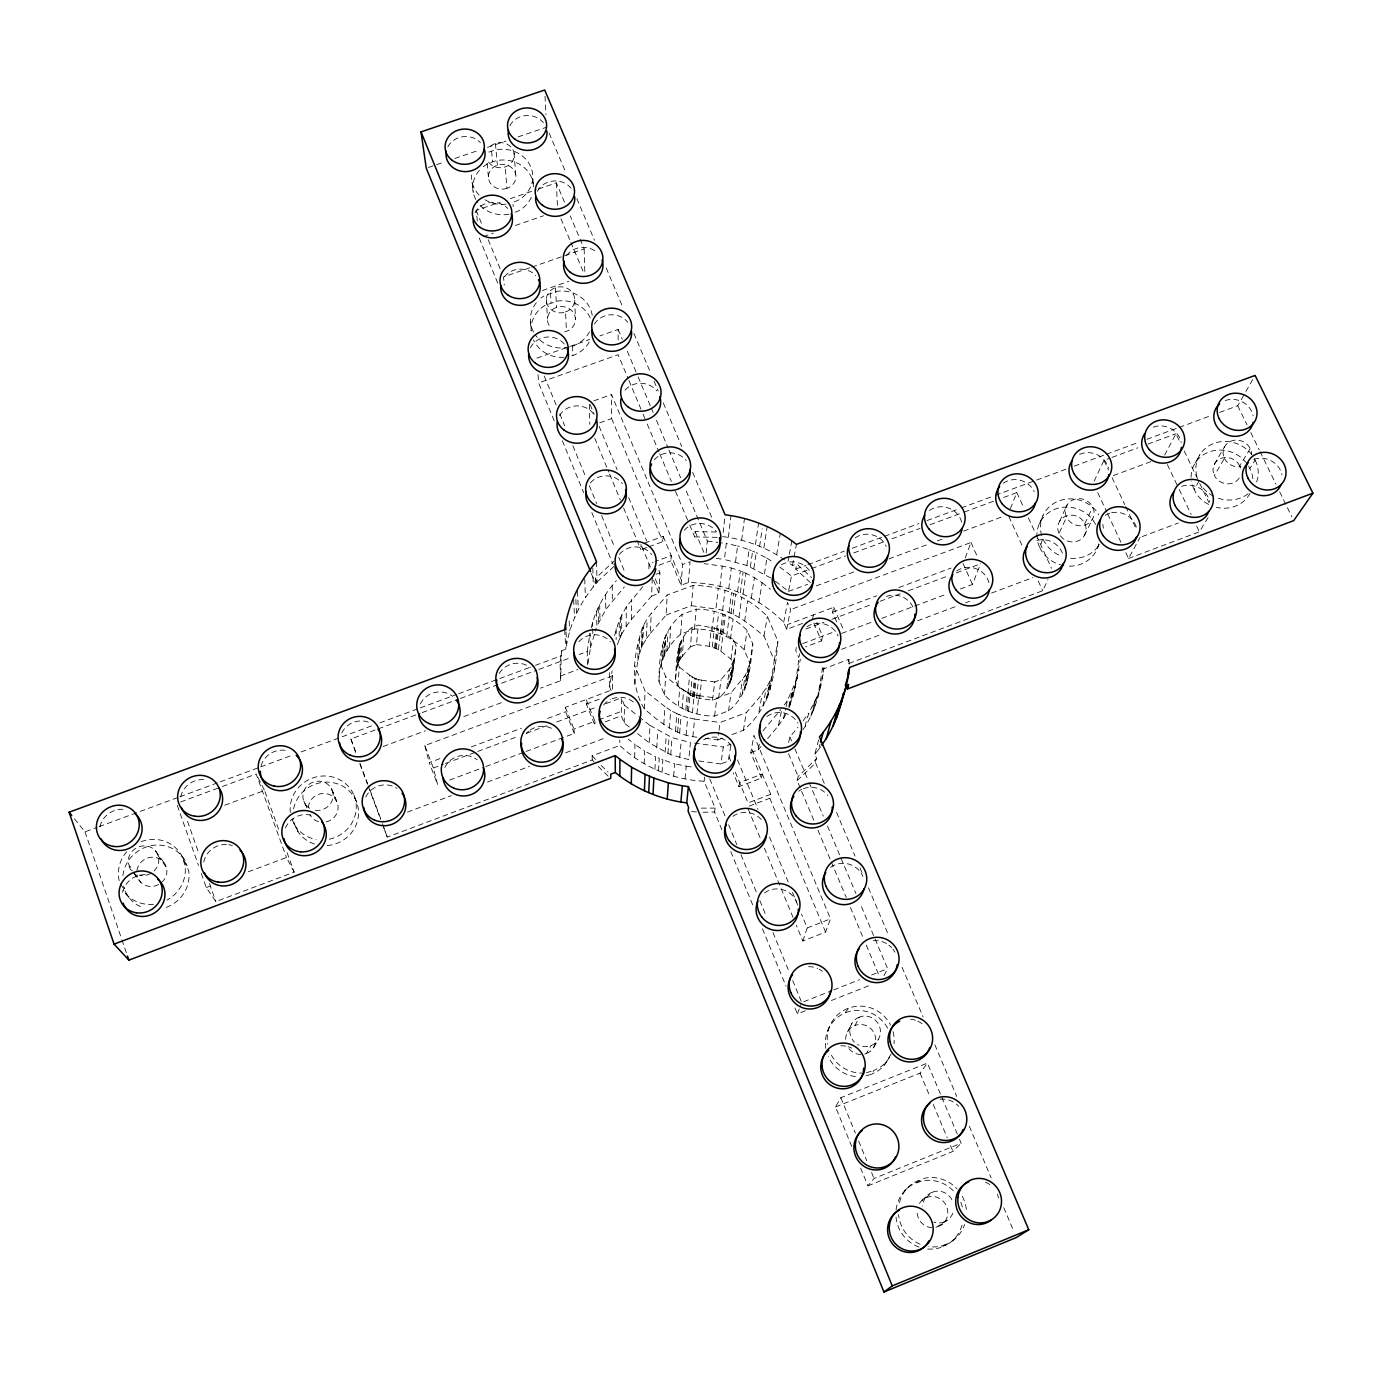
<?xml version="1.0" encoding="UTF-8"?>
<svg xmlns="http://www.w3.org/2000/svg" width="1382" height="1382" viewBox="0 0 1382 1382"><rect width="100%" height="100%" fill="white"/><g stroke="black" fill="none" stroke-linecap="round" stroke-linejoin="round"><path stroke-width="0.75" stroke-dasharray="5 3.75" d="M618.134 339.972L618.134 329.434L599.857 335.895M617.374 644.72L619.205 639.624L619.257 620.052L626.34 606.663L642.716 586.745M721.905 829.822L714.598 812.011L715.168 808.107L704.146 781.262C672.758 779.673 642.665 767.131 619.792 745.485L619.81 739.906M619.205 639.624L620.483 637.016L620.553 617.374M620.483 637.016L621.641 634.355L621.745 614.662M629.225 727.001L624.232 723.028L621.313 715.824L621.416 697.841L605.23 703.87M624.232 723.028L624.388 705.2L621.416 697.841M621.641 634.355L626.132 626.53L626.34 606.663M626.132 626.53L631.367 619.447L631.695 599.442M697.012 737.159C676.213 735.742 659.542 721.922 644.427 708.983C629.276 684.591 633.82 654.774 642.008 628.758C647.398 615.526 658.333 605.8 667.212 594.986L693.142 585.432C721.214 585.502 747.662 596.316 767.356 616.407L777.911 641.265C775.043 674.105 770.534 707.964 743.361 730.283L731.544 734.74M634.666 757.301L634.96 744.466L628.24 739.128M634.39 684.315L637.828 660.682L638.294 641.542M646.897 547.514L640.903 549.708L641.023 544.439M637.828 660.682L639.279 654.291L639.78 635.012M639.279 654.291L641.455 648.158L642.008 628.758M641.455 648.158L642.976 626.789M642.388 646.223L643.839 624.768M643.252 644.254L646.482 638.588L647.156 618.998M648.849 568.9L649.022 563.735L653.047 562.249M644.427 708.983L645.048 690.845L634.787 665.675M644.167 763.762L644.634 751.031L634.96 744.466M646.482 638.588L650.404 633.267L651.164 613.556M631.367 619.447L651.596 596.108L652.304 577.676M649.972 725.446L671.98 737.591L690.447 742.566L688.772 759.599L670.736 754.745L649.212 742.86L649.972 725.446L638.778 716.584M651.596 596.108L658.972 593.379L659.922 572.856L658.281 568.883M648.901 546.771L662.911 541.658L663.17 536.354L643.045 543.696M659.041 681.585C659.041 657.366 661.183 630.486 682.103 614.42L696.252 609.186C715.565 609.117 733.687 616.527 747.144 630.468L752.845 644.029C750.029 667.817 749.407 694.68 728.521 710.849L714.615 716.083C695.543 716.187 677.698 708.828 664.535 694.973L659.041 681.585C658.851 663.118 666.711 646.171 680.652 634.113L694.472 628.983C713.371 628.896 731.078 636.169 744.207 649.816L749.787 663.101L747.558 679.892M654.93 769.428L655.586 756.783L644.634 751.031M656.778 747.973L657.694 730.681M661.442 664.759L662.462 645.705M662.41 660.475L663.446 641.334M663.74 656.709L664.811 637.482M650.404 633.267L666.089 615.076L667.212 594.986M664.345 655.448L665.433 636.204M664.897 654.17L665.986 634.908M658.523 770.862L659.249 758.269L655.586 756.783M802.476 623.455L786.686 629.346L783.68 622.28C758.338 596.661 724.393 582.755 688.426 582.548L681.067 585.242L670.892 560.816L671.203 555.616L655.068 561.524M666.867 650.68L668.007 631.349M664.535 694.973L665.623 676.558L660.009 662.876M663.809 724.306L664.897 706.513L645.048 690.845M669.475 647.122L670.685 627.704M662.064 772.452L662.842 759.875L659.249 758.269M665.122 752.361L666.245 735.155M669.475 728.141L670.685 710.417L664.897 706.513M667.955 753.501L669.147 736.33M681.067 585.242L682.535 564.547L611.518 394.526L593.293 401.022M675.47 679.754C676.748 661.425 675.383 639.78 692.071 627.428L698.325 625.113L718.554 629L733.617 639.883L736.122 645.878C733.116 663.999 735.276 685.507 718.675 697.945L712.542 700.242L696.649 697.875L690.499 695.284L677.906 685.662L675.47 679.754L678.597 648.469M670.736 754.745L671.98 737.591M677.197 667.471L679.236 645.549M677.836 664.604L680.03 643.304M680.652 634.113L682.103 614.42M678.614 662.41L680.41 642.492M678.994 661.615L680.773 641.663M677.906 685.662L679.305 667.04L676.817 661.028M679.339 660.803L680.48 658.765L681.948 639.59M675.487 731.285L676.852 713.648L670.685 710.417M678.337 705.839L679.754 687.666L665.623 676.558M680.48 658.765L682.242 656.364L683.727 637.154M688.426 582.548L690.05 561.783L682.535 564.547M673.673 776.269L674.658 763.762L662.842 759.875M677.577 732.132L678.977 714.494L676.852 713.648M717.103 537.356L694.697 536.907L695.129 531.586L717.655 532.035M679.633 733.03L681.084 715.427L678.977 714.494M682.121 708.396L683.624 690.257L679.754 687.666M666.089 615.076L691.432 605.696L693.142 585.432M679.737 757.699L681.205 740.614M682.242 656.364L690.395 646.845L692.071 627.428M685.8 710.331L687.39 692.244L683.624 690.257M687.977 693.591L689.618 675.142L679.305 667.04M687.148 710.866L688.772 692.779L687.39 692.244M694.472 628.983L696.252 609.186M686.111 735.172L687.718 717.603L681.084 715.427M688.461 711.454L690.119 693.384L688.772 692.779M690.499 695.284L692.209 676.886L689.618 675.142M690.395 646.845L696.493 644.582L698.325 625.113M706.185 552.99L707.325 541.018L685.645 489.608M685.04 778.671L686.232 766.198L674.658 763.762M692.641 696.407L694.403 678.026L692.209 676.886M693.505 696.753L695.267 678.372L694.403 678.026M692.434 712.749L694.196 694.714L690.119 693.384M694.334 697.115L696.131 678.752L695.267 678.372M692.866 736.589L694.628 719.055L687.718 717.603M696.649 697.875L698.48 679.529L696.131 678.752M696.943 713.699L698.808 695.682L694.196 694.714M699.655 698.497L701.572 680.169L698.48 679.529M731.786 677.18L733.445 664.915L730.992 659.041L718.398 649.488L709.294 646.292L711.419 626.875M711.972 631.332L714.149 611.604M723.132 532.64L724.669 518.768M769.878 690.413L774.283 660.371L763.987 636.031C749.752 624.474 734.879 611.466 715.945 608.996L718.208 588.801M712.3 646.931L714.477 627.514M719.901 586.78L722.25 566.119L704.146 563.683M770.672 577.935L746.867 565.463L724.444 559.485L726.276 543.558L719.953 542.711M714.58 647.674L718.709 612.554M715.427 648.037L717.69 628.655M784.7 559.969C767.943 548.291 748.457 540.828 728.383 537.373L730.923 515.572M716.273 648.383L718.554 629M722.613 610.395L725.032 590.218M718.398 649.488L720.73 630.123M712.542 700.242L714.753 681.948L721.024 679.598L729.351 669.786L734.447 658.402M720.368 633.561L722.751 613.867M721.68 634.131L724.082 614.454M704.146 781.262L704.665 777.116M803.149 729.489C816.088 710.711 821.219 687.787 824.259 665.519M720.92 651.181L725.446 615.007M728.763 588.628L731.303 568.002L722.25 566.119M817.522 698.359L822.981 665.468M714.615 716.083L716.878 698.117L731.113 692.779L745.174 675.625L750.581 661.183M789.018 707.843L794.909 688.046L799.591 653.824M793.113 696.632L800.333 659.179M729.005 612.468L731.579 592.342M735.535 561.783L737.556 545.907L726.276 543.558M718.675 697.945L721.024 679.598M726.673 636.566L729.195 616.942M731.026 613.366L733.652 593.258M741.65 540.137L744.501 518.405M733.082 614.178L735.76 594.087M730.439 639.071L733.047 619.499M705.304 738.264L717.742 739.957L718.778 732.201M719.037 730.249L720.091 722.492L746.297 712.628C758.355 698.808 772.348 684.436 774.801 665.347M737.591 591.496L740.355 570.939L731.303 568.002M726.811 688.322L729.351 669.786M730.992 659.041L733.617 639.883M740.337 592.688L743.153 572.165L740.355 570.939M728.556 685.921L731.13 667.316M729.696 683.865L732.305 665.243M739.042 617.253L741.84 597.231M730.042 683.053L733.03 663.585M746.867 565.463L749.096 549.639L737.556 545.907M743.119 593.794L746.004 573.288L743.153 572.165M731.164 680.065L736.122 645.878M698.808 760.964L720.886 763.952L723.304 747.006L730.974 744.103M728.521 710.849L731.113 692.779M750.34 566.983L752.62 551.176L749.096 549.639M755.418 544.594L758.597 522.949M744.656 621.002L747.593 601.049M611.138 690.654L609.687 687.061L612.105 670.823M753.864 568.365L756.196 552.593L752.62 551.176M751.342 598.043L754.417 577.624L746.004 573.288M596.54 561.748L597.007 582.651C580.371 601.135 569.28 624.578 565.86 649.229L561.386 650.887L560.142 665.122L560.643 680.721L540.483 688.184M561.386 650.887L560.643 680.721M587.212 651.544L589.976 633.232L590.442 647.812L587.713 665.83L587.212 651.544L579.162 654.515M744.207 649.816L747.144 630.468M759.599 546.408L762.259 528.736M730.698 745.935L728.366 761.102L720.886 763.952M739.681 697.651L742.514 679.305M763.831 548.084L767.2 526.507M742.272 694.04L745.174 675.625M744.224 690.534L747.161 672.032M744.76 689.238L747.714 670.719M758.822 603.001L762.069 582.686L754.417 577.624M745.347 687.977L748.318 669.441M749.787 663.101L752.845 644.029M746.643 684.194L749.649 665.571M764.419 573.806L766.941 558.121L756.196 552.593M743.361 730.283L746.297 712.628M776.684 554.666L780.329 533.245M763.987 636.031L767.356 616.407M738.938 786.634L739.629 782.592L762.242 774.006L761.413 778.083L738.938 786.634L733.255 772.884M761.413 778.083L750.789 752.62L753.916 735.431L830.53 918.857L825.572 932.09L802.804 940.987L796.274 925.197M758.994 711.678L762.294 693.643M788.967 556.272L787.895 562.077L792.404 565.549L796.758 563.942L811.528 577.538M789.329 554.337L791.817 540.794M762.881 706.271L766.25 688.115M766.043 700.519L769.498 682.242M766.872 698.532L770.344 680.22M774.283 660.371L777.911 641.265M792.404 565.549L796.429 544.353M767.787 696.58L771.277 678.217M750.789 752.62L758.252 749.787L759.72 742.134M775.423 581.269L788.517 591.392L791.471 575.983L809.541 569.298M783.68 622.28L787.515 602.379L790.59 609.583L786.686 629.346M810.439 582.617L795.756 569.09L796.758 563.942M767.649 738.558L778.377 725.74L782.126 707.999M796.412 647.398L795.738 650.559L798.761 657.659M778.377 725.74L783.525 718.519L785.667 708.569M786.099 706.582L787.394 700.622L797.189 678.268M788.777 706.53L791.851 692.486M789.45 705.822L793.009 689.722M790.245 705.2L794.253 687.027M825.572 932.09L769.809 798.26L770.69 794.287L751.566 748.388M794.909 688.046L799.021 669.51M813.462 614.869L812.357 619.775L821.444 640.954L805.62 646.862M788.621 742.462L789.899 736.934L797.984 727.243M614.541 635.651L619.257 620.052M590.442 647.812L596.212 628.067M591.237 627.808C595.245 610.257 604.262 593.984 616.355 580.699M821.444 640.954L822.601 636.152L816.779 622.608M836.68 621.848L832.534 612.243L833.743 607.303L787.654 624.491M805.291 726.448C807.071 711.229 817.902 699.517 820.994 684.626M810.889 716.187L814.274 702.73M812.305 712.767L815.691 699.24M813.843 709.398L817.263 695.82M819.733 687.597L823.257 673.69M813.773 820.217L797.103 780.554L798.14 776.477L816.641 758.511L814.81 754.157L819.44 736.917M814.81 754.157L818.438 749.77L820.01 744M797.103 780.554L813.411 765.179L816.641 758.511M821.979 669.527L848.876 659.3L847.563 663.965L1042.684 590.736L1047.988 579.559M802.804 940.987L807.226 927.927L801.491 914.107M965.258 557.827L970.993 542.504L790.59 609.583M805.378 1010.743L797.397 1013.887L800.99 1004.386M960.386 588.957L972.462 584.448L980.581 563.804M1010.397 508.628L1016.824 492.597L1001.432 498.297M1039.419 523.657L1042.961 515.572M596.523 611.345L596.869 626.253L605.765 609.548L624.388 586.866M1063.933 565.653A31.51 29.229 21.3 0 1 1040.024 548.136L1042.702 538.324A31.786 29.454 21.2 0 1 1056.366 502.029A31.786 29.454 21.2 0 1 1096.98 511.876L1098.742 514.881M1059.528 521.48L1067.059 505M827.472 1031.266L829.338 1027.189M1059.078 533.331L1058.301 531.586A14.304 13.25 21.2 0 1 1066.248 516.022A14.304 13.25 21.2 0 1 1084.041 522.223L1085.457 525.281A14.304 13.25 21.2 0 1 1077.805 541.018A14.304 13.25 21.2 0 1 1059.89 535.059L1059.078 533.331L1066.628 517.023L1065.833 515.261A14.546 13.457 21 0 1 1073.9 499.472A14.546 13.457 21 0 1 1091.987 505.76L1093.438 508.87A14.546 13.457 21 0 1 1085.665 524.832A14.546 13.457 21 0 1 1067.457 518.786L1066.628 517.023M1094.147 481.126L1103.976 460.361L1109.971 458.15M825.814 1048.316A33.548 32.84 44.9 0 1 844.748 1013.075L848.894 1008.031A33.842 33.116 44.4 0 1 890.578 1025.081M1084.732 523.761L1092.696 507.315M1084.438 535.421L1092.419 519.166M847.581 1031.818L851.761 1023.561M1097.688 547.548L1099.295 544.387M845.646 1039.333A15.237 14.908 44.4 0 1 853.04 1026.377L854.957 1025.599L859.259 1017.221L861.228 1016.461A15.513 15.167 43.3 0 1 872.768 1044.827L869.295 1046.209A15.513 15.167 43.3 0 1 857.617 1044.55M883.979 975.623L887.589 968.696L860.036 903.327M1164.646 455.093L1175.961 433.741L1180.539 443.294M783.525 718.519L787.014 712.127M1125.794 552.679L1128.507 558.483L1140.115 537.356M1195.154 463.039L1199.956 454.523M851.727 1146.404L835.54 1106.93L840.843 1097.688L927.391 1063.086L958.676 1137.334M864.804 1054.086L866.514 1053.395L871.04 1045.5M1219.563 412.441L1237.719 405.721L1244.871 393.248M1245.89 391.469L1255.098 375.42M1208.697 504.482A31.371 28.625 24.1 0 1 1196.501 493.91L1194.169 489.453L1198.989 481.143M873.752 1047.349L878.416 1039.35M1214.346 464.283L1224.435 446.991M1239.222 478.017A14.235 12.974 24 0 1 1227.061 483.838A14.235 12.974 24 0 1 1214.899 476.462L1214.433 475.373L1224.538 458.237L1223.951 457.166A14.476 13.164 23.9 0 1 1230.757 441.204A14.476 13.164 23.9 0 1 1249.034 446.559L1251.125 450.877A14.476 13.164 23.9 0 1 1251.626 454.367M1128.507 558.483L1199.386 531.828L1208.179 517.404M1240.587 468.118L1239.654 465.959L1250.174 448.684M865.978 1075.852L871.386 1074.298L873.666 1070.601L880.351 1067.129A33.842 33.116 44.4 0 0 890.544 1055.451M1252.835 478.725A31.371 28.625 24.1 0 0 1251.125 471.227L1249.777 468.688L1255.029 460.223L1253.871 457.597M891.304 1053.896L888.885 1057.731A33.548 32.84 44.9 0 1 878.019 1070.86L871.386 1074.298M884.342 1065.021L886.708 1061.255M818.438 749.77L820.649 746.643M803.115 720.868L808.574 713.164M784.233 705.045L787.394 700.622M835.54 1106.93L920.067 1073.123L927.391 1063.086M860.623 1168.101L867.913 1185.877L874.046 1178.466L961.146 1143.208L959.505 1139.304M762.916 730.923L780.761 709.64M758.252 749.787L760.946 746.574M613.919 566.465L595.435 583.567L595.297 578.471L613.902 561.282M904.709 1190.783L907.3 1188.105M896.072 1209.872A34.654 33.531 62.4 0 1 911.429 1185.203L924.454 1178.276A34.965 33.824 62.1 0 1 957.052 1188.917M867.913 1185.877L952.975 1151.413L961.146 1143.208M921.984 1200.44L927.598 1195.136M919.445 1203.515A15.738 15.219 62.1 0 1 925.232 1198.159L933.42 1191.785A16.031 15.496 61.4 0 1 953.114 1202.478M935.977 1227.441L946.843 1220.582A16.031 15.496 61.4 0 0 953.58 1210.701M938.464 1226.542L946.843 1220.582M927.702 1249A34.654 33.531 62.4 0 0 939.95 1247.756L948.847 1243.126A34.965 33.824 62.1 0 0 964.653 1224.521M942.852 1246.443L948.847 1243.126M952.993 1240.207L956.033 1237.944M845.836 1012.764L846.855 1012.246A33.548 32.84 44.9 0 1 888.16 1029.175M926.476 1197.71L927.685 1197.158A15.738 15.219 62.1 0 1 940.866 1225.437M589.458 331.818A31.078 28.521 -0.5 0 1 573.565 345.742L571.561 346.45A31.078 28.521 -0.5 0 1 535.611 335.377M571.941 355.796L573.927 355.088A30.819 28.314 -0.6 0 0 590.494 339.575M592.222 315.459A31.078 28.521 -0.5 0 0 557.24 291.239L544.18 295.8A31.078 28.521 -0.5 0 0 540.967 298.08M590.269 317.912A30.819 28.314 -0.6 0 0 557.723 300.982L544.784 305.508A30.819 28.314 -0.6 0 0 531.154 330.903L530.446 321.367M945.824 1244.232L942.887 1245.579A34.965 33.824 62.1 0 1 928.721 1246.633M919.203 1180.176L914.089 1182.474A34.965 33.824 62.1 0 0 899.181 1203.791M859.259 1017.221L857.306 1018.016A15.513 15.167 43.3 0 0 854.404 1042.08M803.719 1001.708L831.67 990.704M833.674 989.909L859.639 979.7M871.61 974.984L887.589 968.696M831.342 1000.516L871.282 984.761M807.226 927.927L830.53 918.857M512.912 149.653A13.993 12.576 -1.6 0 1 506.313 166.479L504.015 167.274A13.993 12.576 -1.6 0 1 488.209 161.59M506.969 188.263L505.864 188.695A13.768 12.421 -1.7 0 1 489.504 181.664A13.768 12.421 -1.7 0 1 495.205 166.099L499.679 164.562A13.768 12.421 -1.7 0 1 515.279 172.836A13.768 12.421 -1.7 0 1 508.127 187.917L506.969 188.263L505.156 166.825M866.514 1053.395L868.224 1052.721A15.237 14.908 44.4 0 0 856.892 1024.857L854.957 1025.599M510.908 146.924A13.993 12.576 -1.6 0 0 497.727 142.795L493.201 144.35A13.993 12.576 -1.6 0 0 488.122 148.997M515.244 212.172L518.354 210.98A30.352 27.398 -1.7 0 0 531.88 195.899M770.69 794.287L748.059 802.925L733.911 768.772M749.182 806.138L769.809 798.26M488.831 152.072L494.272 150.223A30.594 27.588 -1.7 0 1 530.429 166.099A30.594 27.588 -1.7 0 1 517.542 200.597L512.843 202.394L513.188 206.54M483.251 166.738A30.352 27.398 -1.7 0 1 489.867 162.782L495.257 160.951A30.352 27.398 -1.7 0 1 533.452 187.088L532.761 176.55M383.574 827.265L387.271 837.147L592.273 759.945L596.057 764.142M201.323 873.528L206.264 887.555L215.868 901.582L294.176 872.146L286.212 850.224M717.742 739.957L723.65 737.712M560.315 676.109L577.935 669.51M526.024 751.462L574.273 733.427L574.014 729.091L594.899 721.283L586.175 699.534L586.365 704.025L595.037 725.654L594.899 721.283M598.682 719.867L621.347 711.402M802.717 643.58L835.54 631.315M449.651 780.053L483.821 767.269M485.825 766.509L524.02 752.223M605.143 721.87L621.313 715.824M841.655 633.388L871.852 622.09M881.906 618.324L946.307 594.225M206.264 887.555L210.271 886.052M248.38 871.766L286.471 857.479L294.176 872.146M407.448 812.115L451.344 795.652M487.449 782.108L529.582 766.319M565.687 752.775L605.8 737.729M841.534 649.333L881.543 634.321M917.562 620.812L957.571 605.817M965.586 602.811L969.577 601.308M991.585 593.051L1033.028 577.521M1142.137 536.596L1178.362 523.018M574.273 733.427L565.635 711.747L565.342 707.308L612.572 689.704L612.485 675.798L610.999 672.136M612.485 675.798L424.792 745.572L433.361 768.012L437.593 784.561L429.215 762.605L441.255 758.113M471.348 746.885L521.498 728.193M547.583 718.467L565.635 711.747M586.365 704.025L600.479 698.756M832.534 612.243L876.724 595.78M898.818 587.54L951.058 568.071M433.361 768.012L443.467 764.229M445.488 763.469L475.823 752.154M477.844 751.411L518.285 736.312M526.369 733.289L546.598 725.757M556.704 721.974L595.124 707.636M805.879 629L823.948 622.263M831.981 619.257L872.146 604.279M880.179 601.274L900.252 593.776M908.285 590.788L948.449 575.793M956.482 572.804L978.577 564.564M224.679 805.24L264.532 790.452L279.717 832.292M383.194 746.453L425.535 730.767M463.851 716.567L504.188 701.641M816.244 585.899L854.594 571.647M888.902 558.898L929.274 543.886M937.342 540.898L943.405 538.635M963.582 531.137L1001.933 516.885M1113.374 475.546L1153.624 460.603M592.273 759.945L592.118 755.764L619.792 745.485M74.403 818.766L85.01 831.826L97.12 827.352M99.141 826.609L177.915 797.483M179.936 796.74L218.321 782.558M220.343 781.797L258.71 767.615M260.732 766.872L293.053 754.918M301.138 751.929L371.827 725.809M379.912 722.821L418.297 708.638M420.301 707.878L456.665 694.438M458.686 693.695L533.417 666.072M535.439 665.329L561.697 655.621M795.756 569.09L805.861 565.359M807.865 564.616L844.195 551.193M852.262 548.205L882.545 537.011M884.549 536.268L918.857 523.588M926.942 520.599L959.229 508.68M961.25 507.92L993.537 495.983M995.558 495.24L1066.178 469.137M1074.263 466.149L1104.529 454.954M1106.55 454.212L1138.837 442.275M1146.905 439.303L1177.17 428.109M1179.192 427.366L1211.478 415.429M180.576 801.975L220.394 787.239M222.381 786.513L256.223 773.989L286.471 857.479M355.623 752.344L350.873 738.973L376.319 729.558M378.288 728.832L420.214 713.319M422.218 712.576L458.444 699.171M460.448 698.428L536.907 670.149M538.911 669.406L571.112 657.504M811.545 568.555L845.698 555.909M853.731 552.938L883.858 541.796M891.891 538.825L920.015 528.425M930.051 524.711L962.2 512.826M964.204 512.083L993.744 501.148M1111.974 457.407L1137.973 447.785M1147.958 444.088L1175.961 433.741M658.868 565.238L670.892 560.816M656.156 574.238L659.922 572.856M788.517 591.392L807.675 584.379M916.491 1182.94L921.708 1181.04A34.654 33.531 62.4 0 1 954.012 1191.595M564.599 331.922L568.209 330.644A13.975 12.835 -0.5 0 0 574.48 314.716A13.975 12.835 -0.5 0 0 558.121 306.942L554.925 308.065A13.975 12.835 -0.5 0 0 551.211 328.156M565.549 311.883L567.397 311.226A14.217 13.025 -0.5 0 0 573.772 295.092A14.217 13.025 -0.5 0 0 557.136 287.197L553.888 288.337A14.217 13.025 -0.5 0 0 547.203 304.385A14.217 13.025 -0.5 0 0 563.718 312.522L565.549 311.883L566.413 331.283M599.753 422.823L611.639 418.573L611.518 394.526M944.407 1221.705L941.868 1222.621A16.031 15.496 61.4 0 1 933.783 1222.12M932.176 1192.355L930.898 1192.804A16.031 15.496 61.4 0 0 922.675 1206.071M554.182 420.802L538.635 382.9L618.117 354.725L628.102 378.495M536.872 358.111L589.699 339.471M542.4 290.531L568.71 281.341M529.738 267.814L503.514 276.936L504.275 285.038M531.742 267.123L584.171 248.881L570.265 215.868M477.343 221.016L476.168 210.427L500.232 202.152M510.252 198.697L536.302 189.749M538.306 189.058L556.341 182.856L564.53 202.273M483.234 236.598L493.305 233.126M515.417 225.473L543.575 215.747M428.299 167.498L444.624 161.936M454.816 158.446L479.295 150.12M487.466 147.338L505.829 141.085M518.06 136.904L546.633 127.179M866.393 1072.708L873.666 1070.601M847.874 1008.549L846.769 1008.86A33.842 33.116 44.4 0 0 827.68 1044.395M715.168 808.107L699.655 808.142M703.041 812.253L714.598 812.011M691.484 811.614L699.188 812.046M722.682 536.613L728.383 537.373M707.325 541.018L717.845 542.435M716.152 558.363L724.444 559.485M691.432 605.696L715.945 608.996M696.493 644.582L709.294 646.292M701.572 680.169L714.753 681.948M698.808 695.682L716.878 698.117M694.628 719.055L720.091 722.492M694.541 743.119L723.304 747.006M686.232 766.198L692.054 766.993M766.941 558.121L773.298 562.319M779.811 566.983L791.471 575.983M762.069 582.686L770.551 589.25M624.388 705.2L637.188 715.323M637.551 733.6L649.212 742.86M601.135 765.49L608.063 772.002M608.115 776.114L597.318 765.542M592.118 755.764L598.475 762.778M125.693 893.549L129.994 898.766M120.269 883.582L125.503 891.787A33.686 31.734 -31.1 0 0 143.883 907.957M154.007 871.023A15.565 14.632 -30.5 0 0 158.412 856.564L157.565 854.128A15.565 14.632 -30.5 0 0 139.306 846.682A15.565 14.632 -30.5 0 0 128.319 863.681L132.724 870.833M133.95 872.405L138.58 879.418A15.288 14.407 -30.9 0 0 158.999 884.325M133.536 873.078L140.878 882.407M155.51 850.915L163.646 862.143M157.928 855.372L166.496 867.689A15.288 14.407 -30.9 0 1 162.195 881.923M141.05 841.724A33.98 31.993 -30.9 0 1 181.37 855.13L188.66 870.591A33.686 31.734 -31.1 0 1 164.423 908.009M181.37 855.13L187.106 865.547M1095.615 524.434L1092.989 519.977A31.51 29.229 21.3 0 0 1057.368 508.403A31.51 29.229 21.3 0 0 1036.949 536.734M1039.696 547.151L1039.16 546.218A31.51 29.229 21.3 0 1 1037.139 538.652M1239.654 465.959L1238.531 463.868A14.235 12.974 24 0 0 1220.565 458.599A14.235 12.974 24 0 0 1213.862 474.302L1214.433 475.373M1255.029 460.223L1256.393 462.78A31.631 28.815 24 0 1 1256.065 483.355M258.071 777.651L264.532 790.452M327.189 845.525A33.013 31.51 -23.1 0 0 357.022 803.253L356.262 801.215A33.013 31.51 -23.1 0 0 322.144 782.437A33.013 31.51 -23.1 0 0 293.381 810.042M1237.719 405.721L1247.048 424.879M1250.779 432.531L1259.175 449.772M1260.108 451.672L1275.983 484.236M1279.715 491.888L1291.842 516.782M314.491 844.022A33.013 31.51 -23.1 0 1 298.046 831.705L295.264 825.97A33.306 31.769 -22.9 0 0 316.012 839.427M298.046 831.705L292.12 819.474L294.936 825.279L293.174 818.334M1184.201 450.947L1198.833 481.523M1199.749 483.424L1208.904 502.547M1167.358 464.559L1178.345 487.621M1179.261 489.539L1191.163 514.536M1196.639 526.058L1199.386 531.828M1103.976 460.361L1108.502 469.984M1112.113 477.688L1124.758 504.637M1125.656 506.555L1136.505 529.652M1097.774 492.683L1106.809 512.031M1107.708 513.966L1121.268 542.988M1016.824 492.597L1023.941 508.127M1028.398 517.835L1035.515 533.366M1036.396 535.318L1051.512 568.313M1008.877 516.592L1023.112 547.808M1038.245 580.976L1042.684 590.736M326.204 821.893A14.977 14.304 -22.9 0 0 337.83 804.531L331.455 788.604A15.254 14.528 -22.5 0 0 303.211 799.383L306.959 807.9M303.833 801.042L306.769 807.865M970.993 542.504L977.091 556.065M963.099 563.58L972.462 584.448M1248.637 466.08L1249.777 468.688M1194.169 489.453L1192.182 484.875A31.371 28.625 24.1 0 1 1191.37 481.109M1224.538 458.237L1225.005 459.342A14.476 13.164 23.9 0 0 1241.088 466.615M833.743 607.303L842.934 628.551M549.138 133.121L565.929 172.802M576.847 198.593L594.467 240.243M606.214 268.022L623.006 307.685M633.906 333.477L650.697 373.14M654.049 381.087L658.247 391.002M663.291 402.905L681.758 446.541M692.658 472.333L711.972 517.956M815.501 762.674L824.76 784.527M836.525 812.34L855.009 856.045M860.053 867.965L863.422 875.912M868.466 887.831L888.643 935.51M902.083 967.296L923.107 1016.962M934.871 1044.792L956.724 1096.444M969.335 1126.244L991.188 1177.896M1003.798 1207.695L1013.887 1231.535M618.134 329.434L622.297 339.316M627.307 351.183L637.309 374.919M638.139 376.889L653.133 412.475M656.467 420.387L668.145 448.079M668.974 450.048L680.652 477.74M789.899 736.934L791.575 740.89M794.909 748.819L808.263 780.502M809.109 782.488L823.292 816.157M827.472 826.073L855.873 893.428M695.129 531.586L704.164 553.059M788.535 753.656L798.14 776.477M560.954 218.736L570.04 240.347M570.87 242.299L584.068 273.722M628.931 380.465L642.25 412.164M643.079 414.134L646.413 422.063M647.242 424.032L658.903 451.759M659.732 453.745L671.393 481.472M675.539 491.37L688.858 523.052M689.704 525.022L694.697 536.907M817.937 830.133L830.444 859.88M831.273 861.85L846.268 897.54M850.431 907.456L862.938 937.203M866.272 945.133L879.608 976.867M920.067 1073.123L929.931 1096.6M933.23 1104.443L947.206 1137.714M950.505 1145.54L952.975 1151.413M663.17 536.354L681.43 580.164M611.639 418.573L662.911 541.658M590.062 404.442L594.174 414.341M599.097 426.243L617.184 469.828M628.689 497.555L646.776 541.157M737.522 759.927L758.027 809.334M769.515 837.008L788.362 882.476M792.473 892.357L798.209 906.195M641.818 546.374L651.371 569.419M655.293 578.868L659.214 588.335M729.005 756.939L730.646 760.877M594.796 438.301L608.788 472.126M609.617 474.112L620.311 499.973M623.61 507.937L640.903 549.708M653.513 580.198L658.972 593.379M748.111 808.833L760.359 838.408M764.436 848.272L793.009 917.32M476.168 210.427L482.612 226.078M488.243 239.777L500.301 269.11M544.249 376.059L556.531 405.945M559.814 413.909L564.72 425.881M572.908 445.799L586.02 477.688M589.302 485.652L596.661 503.584M601.585 515.555L614.679 547.427M618.79 557.395L624.509 571.353M709.778 778.809L725.377 816.762M728.659 824.743L736.865 844.713M740.977 854.698L756.576 892.651M759.858 900.632L766.423 916.612M772.987 932.591L789.416 972.531M792.698 980.529L801.715 1002.486M840.843 1097.688L855.423 1133.154M858.654 1141.031L866.756 1160.742M871.61 1172.558L874.046 1178.466M479.226 237.98L497.883 283.483M562.37 440.754L583.636 492.631M591.824 512.584L613.09 564.461M730.836 851.588L753.57 907.007M762.484 928.79L786.03 986.178M794.961 1007.962L797.397 1013.887M595.297 578.471L597.007 582.651M331.455 788.604L337.156 802.666M591.358 573.582L595.435 583.567M565.342 707.308L574.014 729.091M129.027 866.134L129.977 868.483A15.565 14.632 -30.5 0 0 132.309 871.524M123.534 886.052L124.622 888.868M290.341 812.478A33.306 31.769 -22.9 0 1 315.303 777.168A33.306 31.769 -22.9 0 1 353.982 795.22L357.022 803.253M350.873 738.973L356.159 753.104M359.925 763.192L368.994 787.412M369.737 789.433L381.812 821.72M359.942 764.056L367.318 783.801M368.061 785.788L380.62 819.353M332.181 790.487L332.855 792.387A15.254 14.528 -22.5 0 1 313.178 809.817M382.503 823.655L387.271 837.147M187.503 821.305L198.853 853.402M209.494 883.513L215.868 901.582M177.311 805.447L198.49 865.529M1043.237 539.239L1043.583 540.241A31.786 29.454 21.2 0 0 1061.652 556.255M85.01 831.826L121.201 937.722M121.91 939.76L126.781 954.012M183.322 860.07L184.894 865.149A33.98 31.993 -30.9 0 1 166.98 900.114M166.03 866.514L165.667 865.305A15.288 14.407 -30.9 0 0 149.653 857.479A15.288 14.407 -30.9 0 0 136.887 870.885M136.939 874.702L137.647 877.104M353.982 795.22L354.759 797.276A33.306 31.769 -22.9 0 1 328.087 839.461M424.792 745.572L429.215 762.605M472.108 182.148L473.283 192.668M487.069 163.18L488.416 176.913M491.577 151.243L492.597 161.953M495.43 143.486L497.399 165.235M514.035 152.763L515.711 174.408M538.047 374.643L538.635 382.9M564.668 629.708L565.86 649.229M546.322 299.358L547.497 318.948M565.998 631.937L566.706 643.718M569.177 620.967L569.73 630.918M550.468 292.932L551.021 302.675M545.009 96.204L545.976 114.792M555.512 287.784L556.531 307.53M573.668 599.546L574.549 617.702M848.876 659.3L849.135 664.759M556.341 182.856L557.464 206.574M575.862 599.529L576.519 613.712M577.503 591.358L578.315 609.669M572.528 346.001L572.891 355.364M574.739 300.067L575.448 319.639M584.741 578.937L585.398 597.473M592.515 622.384L592.636 626.599M592.688 628.706L592.93 637.119M589.302 404.46L589.803 424.378M584.171 248.881L584.845 273.619M592.809 568.14L593.31 586.884M598.164 607.994L598.492 622.954M599.667 604.573L599.978 619.585M605.575 594.381L605.765 609.548M609.548 672.602L609.687 687.061M612.261 585.381L612.347 600.686M616.147 628.689L616.147 639.486M122.912 875.601A33.686 31.734 -31.1 0 1 149.567 846.009A33.686 31.734 -31.1 0 1 185.171 860.64M153.488 904.277A33.98 31.993 -30.9 0 1 123.171 890.198M119.18 880.731A33.98 31.993 -30.9 0 1 126.695 851.778M318.499 821.685A14.977 14.304 -22.9 0 1 309.896 814.706M308.376 807.675A14.977 14.304 -22.9 0 1 336.448 800.817M150.759 873.476A15.565 14.632 -30.5 0 1 139.064 875.221M309.62 808.245A15.254 14.528 -22.5 0 1 304.437 802.717M122.532 892.392A21.801 20.523 -32.2 0 1 147.874 874.91M203.724 862.057A21.594 20.471 -29.1 0 1 226.942 844.523M228.773 844.713A21.594 20.471 -29.1 0 1 232.349 845.577M285.4 828.094A21.386 20.402 -25.1 0 1 312.954 815.777M365.729 797.051A21.196 20.315 -20 0 1 396.945 788.293M444.814 767.528A21.024 20.229 -13.9 0 1 477.239 759.875M526.093 733.773A20.885 20.108 -7.1 0 1 528.65 731.233M530.066 730.145A20.885 20.108 -7.1 0 1 553.957 729.644M603.571 705.062A20.765 19.97 -0.4 0 1 610.481 699.534M612.122 698.808A20.765 19.97 -0.4 0 1 635.305 703.853M919.013 1247.082A34.654 33.531 62.4 0 1 896.002 1217.058M960.749 1202.236A34.654 33.531 62.4 0 1 962.408 1207.402M962.062 1225.195A34.654 33.531 62.4 0 1 945.858 1245.337M855.493 1076.526A33.548 32.84 44.9 0 1 828.354 1056.677M920.049 1244.215A34.965 33.824 62.1 0 1 898.542 1214.605M962.304 1196.346A34.965 33.824 62.1 0 1 966.519 1212.083M864.666 1072.916A33.842 33.116 44.4 0 1 831.014 1054.414M893.066 1031.663A33.842 33.116 44.4 0 1 894.016 1043.842M860.9 1054.552A15.237 14.908 44.4 0 1 847.753 1046.882M931.986 1227.734A15.738 15.219 62.1 0 1 917.13 1211.185M840.774 1045.777A21.715 21.283 48.4 0 1 846.354 1046.26M848.168 1046.727A21.715 21.283 48.4 0 1 851.658 1048.143M808.539 966.692A21.421 21.041 34.3 0 1 817.608 968.437M819.284 969.248A21.421 21.041 34.3 0 1 822.411 971.27M764.453 892.945A21.196 20.747 21.3 0 1 796.758 902.083M732.909 816.347A20.989 20.436 12.8 0 1 762.225 820.683M703.68 739.819A20.816 20.108 7.8 0 1 731.182 745.572M1249.984 493.339A31.371 28.625 24.1 0 1 1216.402 507.332M1191.094 477.291A31.371 28.625 24.1 0 1 1212.826 450.843A31.371 28.625 24.1 0 1 1247.549 464.421M1098.742 543.869A31.51 29.229 21.3 0 1 1065.954 565.946M1247.998 493.771A31.631 28.815 24 0 1 1215.504 497.175M1213.621 496.276A31.631 28.815 24 0 1 1208.369 492.959M1206.78 491.664A31.631 28.815 24 0 1 1201.321 485.618M1196.967 476.531A31.631 28.815 24 0 1 1213.949 443.38A31.631 28.815 24 0 1 1252.783 455.922M1098.085 546.443A31.786 29.454 21.2 0 1 1069.737 558.19M1102.784 524.348A31.786 29.454 21.2 0 1 1103.32 528.235M1253.854 459.429A20.246 18.398 25 0 1 1281.943 474.907M1181.575 486.395A20.281 18.588 24 0 1 1209.665 501.96M1105.324 515.227A20.333 18.778 22.7 0 1 1109.953 513.154M1111.612 512.739A20.333 18.778 22.7 0 1 1136.747 528.857M1036.897 540.448A20.367 18.968 21.1 0 1 1063.363 556.756M956.655 571.008A20.419 19.158 19 0 1 989.305 584.5M886.501 596.454A20.471 19.348 16.4 0 1 913.208 607.527M806.881 626.789A20.54 19.538 13.1 0 1 838.079 636.014M985.401 1182.111A22.337 21.507 59.5 0 1 990.341 1185.065M997.355 1194.238A22.337 21.507 59.5 0 1 998.547 1197.935M940.019 1099.208A21.991 21.317 53.4 0 1 958.78 1106.377M910.531 1019.242A21.663 21.093 45.1 0 1 915.99 1020.434M917.734 1021.125A21.663 21.093 45.1 0 1 923.953 1025.34M873.269 940.745A21.386 20.834 35 0 1 887.417 944.096M888.937 945.167A21.386 20.834 35 0 1 891.684 947.689M892.876 949.123A21.386 20.834 35 0 1 894.88 952.233M830.668 867.326A21.145 20.557 25.4 0 1 862.904 876.413M798.692 791.212A20.937 20.264 18 0 1 801.767 789.381M803.426 788.673A20.937 20.264 18 0 1 827.922 795.548M766.958 716.532A20.747 19.953 12.7 0 1 797.984 723.27M99.953 826.73A21.628 20.264 -29.4 0 1 125.175 809.507M180.679 796.878A21.421 20.194 -26.3 0 1 205.624 779.811M261.043 765.973A21.231 20.125 -22.5 0 1 286.748 750.599M341.786 732.909A21.041 20.039 -18 0 1 369.668 722.613M420.422 703.853A20.885 19.935 -12.8 0 1 452.657 696.338M499.23 673.5A20.747 19.832 -7.1 0 1 530.412 667.592M578.782 641.818A20.626 19.694 -1.5 0 1 610.343 641.732M508.904 214.227A30.352 27.398 -1.7 0 1 476.686 201.029M475.771 199.44A30.352 27.398 -1.7 0 1 481.8 167.965M564.029 357.282A30.819 28.314 -0.6 0 1 533.435 339.903M506.037 204.173A30.594 27.588 -1.7 0 1 484.996 199.768M479.018 195A30.594 27.588 -1.7 0 1 471.659 174.961M533.573 332.129A31.078 28.521 -0.5 0 1 538.099 300.706M447.837 146.855A19.521 17.534 -2.6 0 1 480.418 142.588M474.942 212.828A19.659 17.811 -2.2 0 1 507.747 208.475M504.395 276.763A19.797 18.087 -1.8 0 1 535.75 275.64M530.394 347.849A19.953 18.381 -1.2 0 1 564.737 344.533M559.555 415.481A20.091 18.674 -0.5 0 1 593.344 413.529M590.356 482.871A20.246 18.985 0.4 0 1 622.418 483.614M619.412 554.355A20.402 19.279 1.6 0 1 651.734 554.528M1225.229 400.59A20.074 18.191 23 0 1 1253.094 415.861M1153.331 427.124A20.125 18.381 21.8 0 1 1181.195 442.516M1079.636 454.367A20.16 18.553 20.3 0 1 1108.45 468.135M1003.263 483.216A20.212 18.743 18.6 0 1 1034.151 491.664M929.533 510.424A20.264 18.933 16.4 0 1 961.941 523.761M855.199 537.874A20.333 19.106 13.8 0 1 886.259 546.426M781.4 564.789A20.385 19.279 10.5 0 1 810.474 572.303M509.889 125.762A19.434 17.43 -0.7 0 1 543.351 122.722M537.373 191.355A19.573 17.707 -0.2 0 1 571.06 188.228M566.706 255.532A19.711 17.983 0.5 0 1 596.644 252.129M594.364 324.165A19.866 18.277 1.3 0 1 627.774 322.3M625.079 390.121A20.004 18.553 2.2 0 1 656.778 390.881M654.308 459.809A20.16 18.864 3.5 0 1 686.232 460.552M684.211 530.308A20.315 19.158 5.1 0 1 716.377 531.586"/><path stroke-width="1.5" d="M1312.9 493.167L849.515 667.471C846.821 692.969 836.093 717.465 819.44 736.917L1028.761 1229.755L1016.409 1237.495L883.944 1291.997L688.115 811.165L688.53 807.261L686.733 802.856C662.617 799.953 639.365 790.573 619.862 776.114L619.913 759.305L615.249 755.591L114.067 944.131L69.1 812.219L564.668 629.708C568.157 604.539 579.524 580.595 596.54 561.748L421.009 131.895L544.698 90.003L725.101 514.795C750.962 517.939 775.958 528.183 796.429 544.353L1255.098 375.42L1312.9 493.167L1293.707 520.617L847.339 689.031L847.719 685.748M631.28 783.888L631.609 767.252L619.913 759.305M644.409 790.815L645.048 774.335L631.609 767.252M648.745 792.577L649.488 776.131L645.048 774.335M653.03 794.495L653.876 778.083L649.488 776.131M667.195 799.159L668.387 782.868L653.876 778.083M680.86 802.061L682.363 785.822L668.387 782.868M686.733 802.856L688.374 786.634L682.363 785.822M821.754 745.088C832.759 729.886 840.049 712.024 843.193 693.539M820.545 742.065L823.171 732.443M826.16 738.817L831.048 721.266M832.949 726.293L837.993 708.465M847.753 673.69L848.928 669.544M834.642 722.147L839.72 704.233M845.318 685.507L848.842 673.138M836.507 718.07L841.621 700.069M840.93 704.63L846.164 686.336M847.339 689.031L848.634 684.487L845.698 685.593M883.944 1291.997L892.254 1285.882L1028.761 1229.755M619.862 776.114L615.301 772.486L610.775 774.179L610.809 778.273L128.871 960.127L114.067 944.131M69.1 812.219L71.743 815.484M688.374 786.634L892.254 1285.882M590.546 571.578L426.261 168.189L421.009 131.895M127.472 956.05L128.871 960.127M565.532 624.077L565.877 629.967M615.249 755.591L615.301 772.486M157.773 879.228A21.801 20.523 -32.2 0 1 155.285 912.396A21.801 20.523 -32.2 0 1 123.136 903.154M240.002 850.189A21.594 20.471 -29.1 0 1 235.7 882.442A21.594 20.471 -29.1 0 1 204.432 872.733M321.73 821.841A21.386 20.402 -25.1 0 1 313.369 853.765A21.386 20.402 -25.1 0 1 284.053 838.719M402.093 793.164A21.196 20.315 -20 0 1 391.918 824.328A21.196 20.315 -20 0 1 363.76 807.503M483.51 768.306A21.024 20.229 -13.9 0 1 468.481 795.393A21.024 20.229 -13.9 0 1 442.948 777.893M561.731 739.042A20.885 20.108 -7.1 0 1 544.318 766.388A20.885 20.108 -7.1 0 1 521.636 743.291M640.54 719.936A20.765 19.97 -0.4 0 1 615.387 736.779A20.765 19.97 -0.4 0 1 600.203 711.177M928.877 1240.76A22.406 21.697 64.7 0 1 894.119 1245.735A22.406 21.697 64.7 0 1 899.181 1210.287M895.588 1156.734A22.043 21.49 58.6 0 1 862.454 1165.216A22.043 21.49 58.6 0 1 862.264 1130.459M862.834 1073.641A21.715 21.283 48.4 0 1 830.306 1084.956A21.715 21.283 48.4 0 1 828.768 1050.234M863.681 1068.096A21.715 21.283 48.4 0 1 863.284 1071.827M830.565 990.946A21.421 21.041 34.3 0 1 801.266 1007.236A21.421 21.041 34.3 0 1 792.577 974.621M798.33 909.149A21.196 20.747 21.3 0 1 773.436 930.121A21.196 20.747 21.3 0 1 757.751 901.34M766.284 835.868A20.989 20.436 12.8 0 1 739.906 852.504A20.989 20.436 12.8 0 1 726.224 824.588M735.017 755.332A20.816 20.108 7.8 0 1 710.987 777.064A20.816 20.108 7.8 0 1 695.353 748.768M1281.097 484.495A20.246 18.398 25 0 1 1251.712 492.027A20.246 18.398 25 0 1 1248.205 462.78M1208.749 511.634A20.281 18.588 24 0 1 1180.66 520.133A20.281 18.588 24 0 1 1173.629 492.13M1136.47 537.045A20.333 18.778 22.7 0 1 1108.658 548.17A20.333 18.778 22.7 0 1 1100.435 519.667M1063.242 563.39A20.367 18.968 21.1 0 1 1035.325 576.018A20.367 18.968 21.1 0 1 1027.12 546.806M989.408 589.527A20.419 19.158 19 0 1 961.768 604.262A20.419 19.158 19 0 1 952.958 574.48M914.798 614.144A20.471 19.348 16.4 0 1 888.471 632.991A20.471 19.348 16.4 0 1 878.192 602.379M839.496 642.699A20.54 19.538 13.1 0 1 815.104 661.943A20.54 19.538 13.1 0 1 800.264 634.545M990.98 1220.168A22.337 21.507 59.5 0 1 958.797 1213.189A22.337 21.507 59.5 0 1 968.799 1181.852M963.15 1129.422A21.991 21.317 53.4 0 1 930.207 1137.852A21.991 21.317 53.4 0 1 929.792 1103.32M929.671 1047.729A21.663 21.093 45.1 0 1 895.432 1056.401A21.663 21.093 45.1 0 1 899.717 1021.212M897.194 964.705A21.386 20.834 35 0 1 868.155 980.892A21.386 20.834 35 0 1 859.276 948.484M864.061 888.816A21.145 20.557 25.4 0 1 835.488 902.93A21.145 20.557 25.4 0 1 825.745 872.508M832.223 807.088A20.937 20.264 18 0 1 805.931 827.144A20.937 20.264 18 0 1 793.786 796.308M800.437 731.614A20.747 19.953 12.7 0 1 776.425 752.154A20.747 19.953 12.7 0 1 760.532 724.704M135.004 813.773A21.628 20.264 -29.4 0 1 133.208 845.922A21.628 20.264 -29.4 0 1 101.18 838.978M219.064 787.878A21.421 20.194 -26.3 0 1 210.772 817.937A21.421 20.194 -26.3 0 1 181.353 807.416M296.197 755.436A21.231 20.125 -22.5 0 1 289.581 788.794A21.231 20.125 -22.5 0 1 260.334 771.242M377.925 729.109A21.041 20.039 -18 0 1 367.733 759.824A21.041 20.039 -18 0 1 339.799 743.205M456.336 700.104A20.885 19.935 -12.8 0 1 446.472 730.577A20.885 19.935 -12.8 0 1 418.556 714.079M537.218 677.491A20.747 19.832 -7.1 0 1 518.388 702.868A20.747 19.832 -7.1 0 1 496.829 680.013M614.472 649.264A20.626 19.694 -1.5 0 1 596.385 674.071A20.626 19.694 -1.5 0 1 574.031 652.753M484.356 149.256A19.521 17.534 -2.6 0 1 466.494 171.593A19.521 17.534 -2.6 0 1 446.317 151.243M511.202 213.761A19.659 17.811 -2.2 0 1 495.516 237.773A19.659 17.811 -2.2 0 1 473.214 218.822M538.479 279.63A19.797 18.087 -1.8 0 1 523.709 305.077A19.797 18.087 -1.8 0 1 500.768 285.538M567.207 348.748A19.953 18.381 -1.2 0 1 551.435 373.537A19.953 18.381 -1.2 0 1 528.684 354.034M596.419 419.351A20.091 18.674 -0.5 0 1 578.315 443.19A20.091 18.674 -0.5 0 1 557.274 421.596M625.528 489.522A20.246 18.985 0.4 0 1 607.389 513.759A20.246 18.985 0.4 0 1 586.089 491.854M655.759 568.797A20.402 19.279 1.6 0 1 632.818 585.329A20.402 19.279 1.6 0 1 615.318 563.545M1253.129 422.27A20.074 18.191 23 0 1 1224.504 433.637A20.074 18.191 23 0 1 1219.615 403.89M1181.403 447.371A20.125 18.381 21.8 0 1 1155.49 461.864A20.125 18.381 21.8 0 1 1144.451 434.086M1108.83 474.648A20.16 18.553 20.3 0 1 1082.313 488.727A20.16 18.553 20.3 0 1 1072.069 460.586M1035.481 502.996A20.212 18.743 18.6 0 1 1007.703 515.434A20.212 18.743 18.6 0 1 999.635 486.602M962.027 528.719A20.264 18.933 16.4 0 1 935.355 543.558A20.264 18.933 16.4 0 1 924.869 515.175M887.693 556.29A20.333 19.106 13.8 0 1 862.437 571.768A20.333 19.106 13.8 0 1 848.859 545.579M812.892 580.371A20.385 19.279 10.5 0 1 790.21 600.289A20.385 19.279 10.5 0 1 773.074 575.206M546.909 131.135A19.434 17.43 -0.7 0 1 526.957 150.379A19.434 17.43 -0.7 0 1 508.421 130.115M574.687 196.78A19.573 17.707 -0.2 0 1 555.495 216.335A19.573 17.707 -0.2 0 1 535.698 197.315M602.086 260.006A19.711 17.983 0.5 0 1 584.016 283.31A19.711 17.983 0.5 0 1 564.046 261.284M631.488 331.11A19.866 18.277 1.3 0 1 611.293 351.322A19.866 18.277 1.3 0 1 592.135 330.143M659.87 396.669A20.004 18.553 2.2 0 1 642.025 420.353A20.004 18.553 2.2 0 1 620.915 398.897M690.084 469.638A20.16 18.864 3.5 0 1 669.734 490.541A20.16 18.864 3.5 0 1 650.127 468.705M650.473 467.099A20.16 18.864 3.5 0 1 651.596 463.989M719.452 537.598A20.315 19.158 5.1 0 1 701.037 561.783A20.315 19.158 5.1 0 1 679.875 539.291M136.3 912.776A21.939 20.644 -32 0 0 161.124 884.273A21.939 20.644 -32 0 0 124.518 878.9A21.939 20.644 -32 0 0 136.3 912.776M218.131 882.096A21.715 20.592 -28.9 0 0 242.558 853.834A21.715 20.592 -28.9 0 0 206.091 848.479A21.715 20.592 -28.9 0 0 218.131 882.096M300.637 851.83A21.507 20.523 -24.9 0 0 322.783 822.376A21.507 20.523 -24.9 0 0 286.091 819.422A21.507 20.523 -24.9 0 0 300.637 851.83M374.401 820.044A21.317 20.436 -19.9 0 0 404.529 798.9A21.317 20.436 -19.9 0 0 371.257 784.7A21.317 20.436 -19.9 0 0 374.401 820.044M453.659 788.068A21.214 20.385 -13.7 0 0 483.545 767.045A21.214 20.385 -13.7 0 0 450.204 752.879A21.214 20.385 -13.7 0 0 453.659 788.068M533.21 760.515A21.006 20.212 -7 0 0 562.664 739.733A21.006 20.212 -7 0 0 529.479 725.705A21.006 20.212 -7 0 0 533.21 760.515M607.234 728.659A20.885 20.074 -0.3 0 0 640.678 715.392A20.885 20.074 -0.3 0 0 612.019 694.179A20.885 20.074 -0.3 0 0 607.234 728.659M889.421 1225.368A22.544 21.818 64.5 0 0 919.842 1249.449A22.544 21.818 64.5 0 0 924.403 1211.029A22.544 21.818 64.5 0 0 889.421 1225.368M855.51 1142.759A22.181 21.628 58.3 0 0 885.586 1166.443A22.181 21.628 58.3 0 0 890.25 1128.697A22.181 21.628 58.3 0 0 855.51 1142.759M822.031 1065.764A21.836 21.404 48 0 0 855.631 1082.918A21.836 21.404 48 0 0 853.074 1045.448A21.836 21.404 48 0 0 822.031 1065.764M790.815 992.622A21.559 21.162 33.9 0 0 827.611 998.029A21.559 21.162 33.9 0 0 813.393 963.755A21.559 21.162 33.9 0 0 790.815 992.622M761.707 916.957A21.386 20.92 21 0 0 798.347 912.828A21.386 20.92 21 0 0 775.924 883.616A21.386 20.92 21 0 0 761.707 916.957M729.454 841.154A21.127 20.54 12.8 0 0 765.714 837.147A21.127 20.54 12.8 0 0 743.654 808.487A21.127 20.54 12.8 0 0 729.454 841.154M701.693 768.478A20.937 20.229 7.8 0 0 735.552 756.265A20.937 20.229 7.8 0 0 707.411 733.928A20.937 20.229 7.8 0 0 701.693 768.478M1247.911 477.982A20.367 18.502 25 0 0 1282.513 482.974A20.367 18.502 25 0 0 1267.622 452.553A20.367 18.502 25 0 0 1247.911 477.982M1174.976 505.242A20.402 18.692 23.9 0 0 1209.716 510.269A20.402 18.692 23.9 0 0 1195.015 479.623A20.402 18.692 23.9 0 0 1174.976 505.242M1103.441 536.078A20.436 18.882 22.6 0 0 1138.284 534.661A20.436 18.882 22.6 0 0 1117.865 506.728A20.436 18.882 22.6 0 0 1103.441 536.078M1030.091 564.875A20.488 19.072 21 0 0 1064.848 561.23A20.488 19.072 21 0 0 1042.684 534.35A20.488 19.072 21 0 0 1030.091 564.875M956.292 590.252A20.609 19.313 18.9 0 0 991.36 586.573A20.609 19.313 18.9 0 0 969.248 559.416A20.609 19.313 18.9 0 0 956.292 590.252M879.902 621.088A20.592 19.452 16.4 0 0 915.074 617.357A20.592 19.452 16.4 0 0 893.169 590.079A20.592 19.452 16.4 0 0 879.902 621.088M803.65 649.246A20.661 19.642 13 0 0 839.116 646.102A20.661 19.642 13 0 0 817.833 618.272A20.661 19.642 13 0 0 803.65 649.246M957.933 1197.434A22.475 21.646 59.3 0 0 988.406 1221.342A22.475 21.646 59.3 0 0 992.656 1183.199A22.475 21.646 59.3 0 0 957.933 1197.434M923.573 1115.36A22.129 21.438 53.2 0 0 953.701 1138.906A22.129 21.438 53.2 0 0 958.054 1101.402A22.129 21.438 53.2 0 0 923.573 1115.36M890.077 1041.7A21.801 21.214 44.8 0 0 925.508 1054.207A21.801 21.214 44.8 0 0 917.786 1017.567A21.801 21.214 44.8 0 0 890.077 1041.7M858.067 966.208A21.525 20.955 34.8 0 0 894.741 971.598A21.525 20.955 34.8 0 0 880.334 937.532A21.525 20.955 34.8 0 0 858.067 966.208M825.952 886.173A21.335 20.73 25.2 0 0 862.437 891.511A21.335 20.73 25.2 0 0 848.202 857.911A21.335 20.73 25.2 0 0 825.952 886.173M795.877 815.708A21.075 20.385 17.9 0 0 831.929 811.735A21.075 20.385 17.9 0 0 809.748 783.248A21.075 20.385 17.9 0 0 795.877 815.708M764.384 740.216A20.885 20.074 12.6 0 0 800.092 735.725A20.885 20.074 12.6 0 0 777.669 708.068A20.885 20.074 12.6 0 0 764.384 740.216M113.445 846.406A21.767 20.385 -29.3 0 0 138.165 818.334A21.767 20.385 -29.3 0 0 101.819 812.996A21.767 20.385 -29.3 0 0 113.445 846.406M194.793 816.226A21.559 20.315 -26.2 0 0 219.133 788.379A21.559 20.315 -26.2 0 0 182.925 783.076A21.559 20.315 -26.2 0 0 194.793 816.226M274.068 786.047A21.352 20.229 -22.4 0 0 299.842 759.945A21.352 20.229 -22.4 0 0 264.308 752.378A21.352 20.229 -22.4 0 0 274.068 786.047M350.182 755.159A21.179 20.143 -17.9 0 0 380.171 734.36A21.179 20.143 -17.9 0 0 347.158 720.316A21.179 20.143 -17.9 0 0 350.182 755.159M428.921 723.494A21.075 20.108 -12.6 0 0 458.669 702.799A21.075 20.108 -12.6 0 0 425.604 688.806A21.075 20.108 -12.6 0 0 428.921 723.494M508.11 696.614A20.868 19.935 -7 0 0 537.425 676.126A20.868 19.935 -7 0 0 504.499 662.272A20.868 19.935 -7 0 0 508.11 696.614M581.148 664.794A20.747 19.797 -1.5 0 0 614.886 652.891A20.747 19.797 -1.5 0 0 587.281 631.004A20.747 19.797 -1.5 0 0 581.148 664.794M452.19 160.364A19.624 17.62 -2.6 0 0 484.063 149.463A19.624 17.62 -2.6 0 0 457.874 130.219A19.624 17.62 -2.6 0 0 452.19 160.364M479.554 226.976A19.763 17.897 -2.2 0 0 511.599 215.868A19.763 17.897 -2.2 0 0 485.168 196.365A19.763 17.897 -2.2 0 0 479.554 226.976M508.386 295.351A19.918 18.173 -1.8 0 0 539.74 282.101A19.918 18.173 -1.8 0 0 511.651 263.979A19.918 18.173 -1.8 0 0 508.386 295.351M535.542 363.311A20.056 18.467 -1.2 0 0 567.985 351.788A20.056 18.467 -1.2 0 0 541.018 331.715A20.056 18.467 -1.2 0 0 535.542 363.311M564.029 430.061A20.264 18.812 -0.5 0 0 596.782 418.297A20.264 18.812 -0.5 0 0 569.47 397.861A20.264 18.812 -0.5 0 0 564.029 430.061M593.293 503.981A20.367 19.072 0.4 0 0 626.15 492.009A20.367 19.072 0.4 0 0 598.648 471.331A20.367 19.072 0.4 0 0 593.293 503.981M623.144 576.208A20.523 19.383 1.6 0 0 655.984 563.459A20.523 19.383 1.6 0 0 627.791 542.919A20.523 19.383 1.6 0 0 623.144 576.208M1219.079 418.504A20.194 18.277 22.9 0 0 1253.457 423.462A20.194 18.277 22.9 0 0 1238.756 393.421A20.194 18.277 22.9 0 0 1219.079 418.504M1149.323 449.634A20.229 18.467 21.7 0 0 1183.458 446.144A20.229 18.467 21.7 0 0 1161.295 419.973A20.229 18.467 21.7 0 0 1149.323 449.634M1073.969 473.56A20.281 18.657 20.3 0 0 1108.744 476.41A20.281 18.657 20.3 0 0 1092.35 446.818A20.281 18.657 20.3 0 0 1073.969 473.56M1002.365 504.05A20.333 18.83 18.5 0 0 1036.897 500.491A20.333 18.83 18.5 0 0 1014.975 473.94A20.333 18.83 18.5 0 0 1002.365 504.05M928.859 528.84A20.436 19.072 16.4 0 0 963.72 525.229A20.436 19.072 16.4 0 0 941.833 498.418A20.436 19.072 16.4 0 0 928.859 528.84M852.953 559.365A20.436 19.21 13.7 0 0 887.918 555.737A20.436 19.21 13.7 0 0 866.238 528.805A20.436 19.21 13.7 0 0 852.953 559.365M777.548 587.661A20.505 19.383 10.4 0 0 812.633 583.377A20.505 19.383 10.4 0 0 790.573 556.635A20.505 19.383 10.4 0 0 777.548 587.661M514.726 139.064A19.538 17.517 -0.7 0 0 546.374 128.215A19.538 17.517 -0.7 0 0 520.15 109.092A19.538 17.517 -0.7 0 0 514.726 139.064M542.47 205.279A19.676 17.793 -0.1 0 0 574.307 194.24A19.676 17.793 -0.1 0 0 547.825 174.84A19.676 17.793 -0.1 0 0 542.47 205.279M569.643 271.736A19.832 18.07 0.5 0 0 602.414 262.476A19.832 18.07 0.5 0 0 577.175 241.211A19.832 18.07 0.5 0 0 569.643 271.736M599.235 340.818A19.97 18.363 1.3 0 0 631.47 329.365A19.97 18.363 1.3 0 0 604.47 309.395A19.97 18.363 1.3 0 0 599.235 340.818M628.309 407.085A20.177 18.692 2.3 0 0 660.838 395.407A20.177 18.692 2.3 0 0 633.492 375.075A20.177 18.692 2.3 0 0 628.309 407.085M657.797 480.625A20.281 18.951 3.5 0 0 690.43 468.74A20.281 18.951 3.5 0 0 662.876 448.165A20.281 18.951 3.5 0 0 657.797 480.625M687.493 551.971A20.436 19.262 5.1 0 0 720.558 540.431A20.436 19.262 5.1 0 0 693.125 519.096A20.436 19.262 5.1 0 0 687.493 551.971"/></g></svg>
